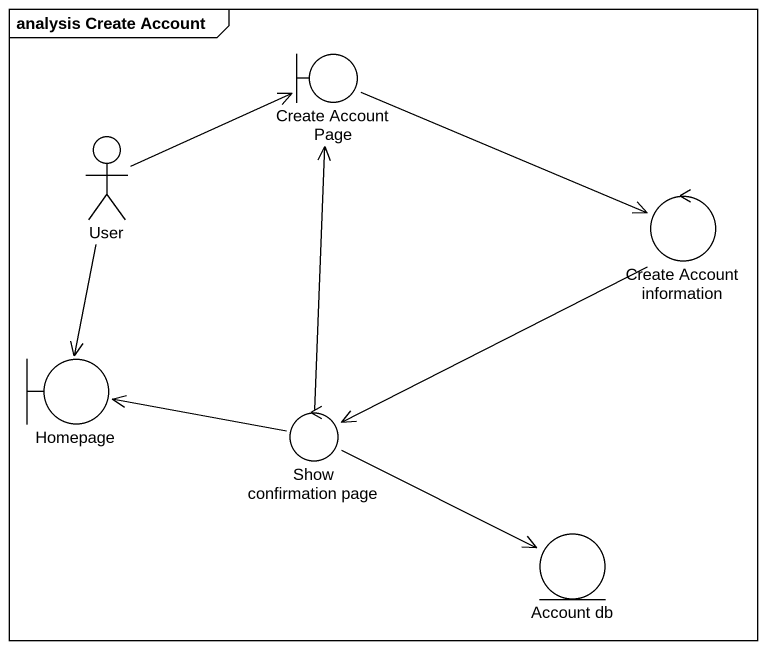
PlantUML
@startuml
mainframe analysis Create Account
boundary "Create Account Page" as Create_Account_Page
actor User
control "Create Account information" as Create_Account_information
boundary Homepage
control "Show confirmation page" as Show_confirmation_page
entity "Account db" as Account_db
Create_Account_Page -right-> Create_Account_information
User -right-> Create_Account_Page
User --> Homepage
Create_Account_information -left-> Show_confirmation_page
Show_confirmation_page -up-> Create_Account_Page
Show_confirmation_page -left-> Homepage
Show_confirmation_page -right-> Account_db
@enduml
